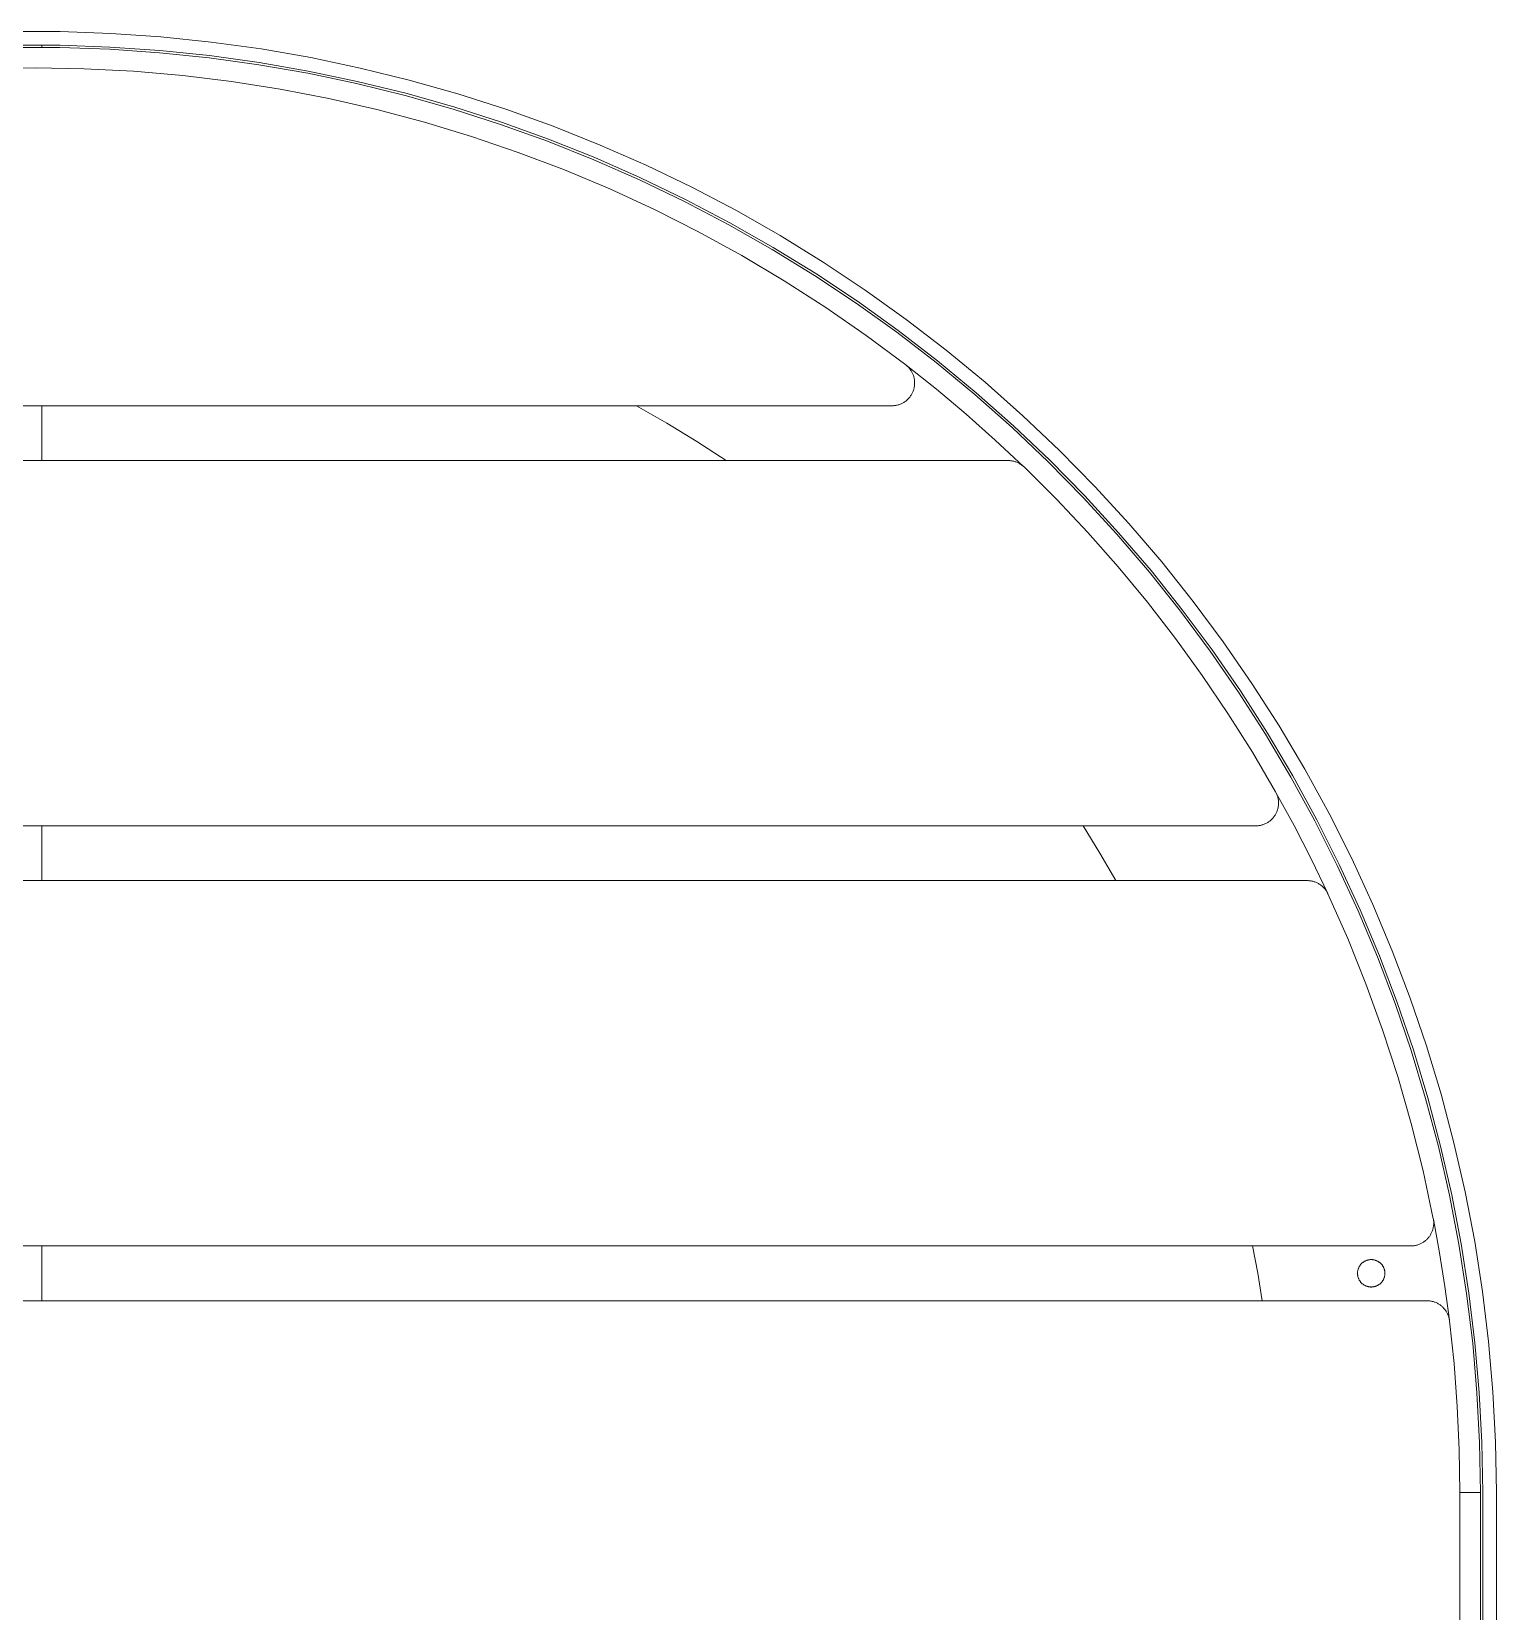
# Model space of a CAD drawing. Header units: inches. Extents: x -4 to 181, y -4 to 117.
# Drawn here: x 94.93 to 107.56, y 47.86 to 61.49 of the extents above; entities that cross this region are included whole.
import ezdxf

# ---------------------------------------------------------------- set-up
doc = ezdxf.new("R2010")
doc.units = ezdxf.units.IN
doc.layers.add('ZANO_R', color=7, linetype='Continuous', lineweight=0)

msp = doc.modelspace()

# ---------------------------------------------------------------- linework, layer by layer
at = {"layer": 'ZANO_R'}
for p, q in [((95.17675, 61.48511), (94.74183, 61.48511)), ((95.61141, 61.47009), (95.17675, 61.48511)), ((96.04529, 61.44009), (95.61141, 61.47009)), ((96.47787, 61.39513), (96.04529, 61.44009)), ((94.74387, 61.36701), (95.17471, 61.36701)), ((94.74421, 61.34733), (95.17437, 61.34733)), ((95.01835, 61.36873), (95.01835, 61.34903)), ((95.17437, 61.34733), (95.60428, 61.33248)), ((95.17471, 61.36701), (95.60529, 61.35214)), ((95.60428, 61.33248), (96.03341, 61.30281)), ((95.60529, 61.35214), (96.03511, 61.32242)), ((96.03341, 61.30281), (96.46126, 61.25833)), ((96.03511, 61.32242), (96.46364, 61.27788)), ((96.90865, 61.33526), (96.47787, 61.39513)), ((97.3371, 61.26056), (96.90865, 61.33526)), ((94.53431, 61.16467), (94.95929, 61.17202)), ((94.95929, 61.17202), (95.38427, 61.16467)), ((95.38427, 61.16467), (95.80875, 61.14261)), ((96.46126, 61.25833), (96.88733, 61.19912)), ((96.46364, 61.27788), (96.89037, 61.21857)), ((96.88733, 61.19912), (97.3111, 61.12524)), ((96.89037, 61.21857), (97.31481, 61.14457)), ((97.76272, 61.17111), (97.3371, 61.26056)), ((98.185, 61.06703), (97.76272, 61.17111)), ((95.80875, 61.14261), (96.2322, 61.10589)), ((96.2322, 61.10589), (96.65413, 61.05453)), ((96.65413, 61.05453), (97.07404, 60.98861)), ((97.3111, 61.12524), (97.73206, 61.03677)), ((97.31481, 61.14457), (97.73644, 61.05596)), ((97.73206, 61.03677), (98.14972, 60.93383)), ((97.73644, 61.05596), (98.15476, 60.95286)), ((98.60344, 60.94843), (98.185, 61.06703)), ((97.07404, 60.98861), (97.4914, 60.9082)), ((97.4914, 60.9082), (97.90574, 60.8134)), ((98.14972, 60.93383), (98.56358, 60.81653)), ((98.15476, 60.95286), (98.56927, 60.83537)), ((99.01753, 60.81547), (98.60344, 60.94843)), ((97.90574, 60.8134), (98.31655, 60.70432)), ((98.56358, 60.81653), (98.97314, 60.68501)), ((98.56927, 60.83537), (98.97948, 60.70365)), ((99.42678, 60.66828), (99.01753, 60.81547)), ((98.31655, 60.70432), (98.72334, 60.5811)), ((98.97314, 60.68501), (99.37792, 60.53944)), ((98.97948, 60.70365), (99.3849, 60.55785)), ((99.83071, 60.50706), (99.42678, 60.66828)), ((98.72334, 60.5811), (99.12563, 60.44387)), ((99.37792, 60.53944), (99.77743, 60.37999)), ((99.3849, 60.55785), (99.78504, 60.39814)), ((100.22884, 60.332), (99.83071, 60.50706)), ((99.12563, 60.44387), (99.52292, 60.29281)), ((99.77743, 60.37999), (100.1712, 60.20684)), ((99.78504, 60.39814), (100.17944, 60.22472)), ((99.52292, 60.29281), (99.91475, 60.12809)), ((100.17944, 60.22472), (100.56761, 60.03778)), ((100.62069, 60.1433), (100.22884, 60.332)), ((99.91475, 60.12809), (100.30065, 59.94991)), ((100.1712, 60.20684), (100.55876, 60.0202)), ((101.00579, 59.94118), (100.62069, 60.1433)), ((100.30065, 59.94991), (100.68015, 59.75849)), ((100.55876, 60.0202), (100.93965, 59.82029)), ((100.56761, 60.03778), (100.9491, 59.83756)), ((101.38368, 59.72589), (101.00579, 59.94118)), ((100.93965, 59.82029), (101.31341, 59.60736)), ((100.9491, 59.83756), (101.32345, 59.62429)), ((100.68015, 59.75849), (101.0528, 59.55405)), ((101.75392, 59.49769), (101.38368, 59.72589)), ((101.0528, 59.55405), (101.41816, 59.33685)), ((101.31341, 59.60736), (101.6796, 59.38165)), ((101.32345, 59.62429), (101.69022, 59.39823)), ((101.69022, 59.39823), (102.04896, 59.15964)), ((102.11606, 59.25684), (101.75392, 59.49769)), ((101.41816, 59.33685), (101.77578, 59.10713)), ((101.6796, 59.38165), (102.03778, 59.14344)), ((102.46967, 59.00364), (102.11606, 59.25684)), ((102.03778, 59.14344), (102.38752, 58.89301)), ((102.04896, 59.15964), (102.39926, 58.90881)), ((101.77578, 59.10713), (102.12524, 58.86518)), ((102.81433, 58.73839), (102.46967, 59.00364)), ((102.12524, 58.86518), (102.46612, 58.61128)), ((102.38752, 58.89301), (102.72841, 58.63065)), ((102.39926, 58.90881), (102.74069, 58.64604)), ((103.14963, 58.46139), (102.81433, 58.73839)), ((102.47142, 58.60704), (102.46612, 58.61128)), ((102.46896, 58.60909), (102.73109, 58.40081)), ((102.47076, 58.6077), (102.51558, 58.5729)), ((102.47658, 58.60262), (102.47142, 58.60704)), ((102.48157, 58.59802), (102.47658, 58.60262)), ((102.48641, 58.59325), (102.48157, 58.59802)), ((102.49108, 58.58832), (102.48641, 58.59325)), ((102.49558, 58.58323), (102.49108, 58.58832)), ((102.49989, 58.57799), (102.49558, 58.58323)), ((102.50403, 58.5726), (102.49989, 58.57799)), ((102.72841, 58.63065), (103.06005, 58.35669)), ((102.74069, 58.64604), (103.07284, 58.37165)), ((102.50798, 58.56707), (102.50403, 58.5726)), ((102.51173, 58.56141), (102.50798, 58.56707)), ((102.51528, 58.55563), (102.51173, 58.56141)), ((102.51864, 58.54972), (102.51528, 58.55563)), ((102.52179, 58.5437), (102.51864, 58.54972)), ((102.52473, 58.53758), (102.52179, 58.5437)), ((102.52745, 58.53136), (102.52473, 58.53758)), ((102.52996, 58.52505), (102.52745, 58.53136)), ((102.53225, 58.51866), (102.52996, 58.52505)), ((102.53432, 58.51219), (102.53225, 58.51866)), ((102.53617, 58.50565), (102.53432, 58.51219)), ((102.53778, 58.49906), (102.53617, 58.50565)), ((102.53917, 58.49241), (102.53778, 58.49906)), ((102.54033, 58.48572), (102.53917, 58.49241)), ((102.54126, 58.47899), (102.54033, 58.48572)), ((102.54195, 58.47223), (102.54126, 58.47899)), ((102.54192, 58.43832), (102.5424, 58.44509)), ((102.54242, 58.46546), (102.54195, 58.47223)), ((102.5424, 58.44509), (102.54264, 58.45188)), ((102.54264, 58.45867), (102.54242, 58.46546)), ((102.54264, 58.45188), (102.54264, 58.45867)), ((103.47517, 58.17299), (103.14963, 58.46139)), ((102.46581, 58.29942), (102.47113, 58.30365)), ((102.47113, 58.30365), (102.47629, 58.30806)), ((102.47629, 58.30806), (102.4813, 58.31265)), ((102.4813, 58.31265), (102.48614, 58.31741)), ((102.48614, 58.31741), (102.49082, 58.32233)), ((102.49082, 58.32233), (102.49533, 58.32741)), ((102.49533, 58.32741), (102.49965, 58.33265)), ((102.49965, 58.33265), (102.5038, 58.33803)), ((102.5038, 58.33803), (102.50776, 58.34355)), ((102.50776, 58.34355), (102.51152, 58.3492)), ((102.51152, 58.3492), (102.51509, 58.35498)), ((102.51509, 58.35498), (102.51845, 58.36088)), ((102.51845, 58.36088), (102.52161, 58.36689)), ((102.52161, 58.36689), (102.52456, 58.373)), ((102.52456, 58.373), (102.5273, 58.37922)), ((102.5273, 58.37922), (102.52982, 58.38553)), ((102.52982, 58.38553), (102.53213, 58.39191)), ((102.53213, 58.39191), (102.53421, 58.39838)), ((102.53421, 58.39838), (102.53607, 58.40491)), ((102.53607, 58.40491), (102.5377, 58.4115)), ((102.5377, 58.4115), (102.5391, 58.41815)), ((102.5391, 58.41815), (102.54027, 58.42484)), ((102.54027, 58.42484), (102.54121, 58.43156)), ((102.54121, 58.43156), (102.54192, 58.43832)), ((102.73109, 58.40081), (102.98745, 58.18547)), ((103.06005, 58.35669), (103.38203, 58.07144)), ((103.07284, 58.37165), (103.39533, 58.08595)), ((87.57277, 58.25862), (102.34582, 58.25862)), ((95.01835, 58.25862), (95.01835, 57.78617)), ((100.14363, 58.25862), (100.40622, 58.10845)), ((102.34582, 58.25862), (102.35261, 58.25873)), ((102.35261, 58.25873), (102.35939, 58.25909)), ((102.35939, 58.25909), (102.36616, 58.25967)), ((102.36616, 58.25967), (102.3729, 58.26049)), ((102.3729, 58.26049), (102.37961, 58.26154)), ((102.37961, 58.26154), (102.38628, 58.26282)), ((102.38628, 58.26282), (102.3929, 58.26433)), ((102.3929, 58.26433), (102.39946, 58.26607)), ((102.39946, 58.26607), (102.40597, 58.26803)), ((102.40597, 58.26803), (102.4124, 58.27022)), ((102.4124, 58.27022), (102.41875, 58.27262)), ((102.41875, 58.27262), (102.42501, 58.27525)), ((102.42501, 58.27525), (102.43118, 58.27809)), ((102.43118, 58.27809), (102.43725, 58.28114)), ((102.43725, 58.28114), (102.44321, 58.28439)), ((102.44321, 58.28439), (102.44905, 58.28786)), ((102.44905, 58.28786), (102.45477, 58.29152)), ((102.45477, 58.29152), (102.46036, 58.29537)), ((102.46036, 58.29537), (102.46581, 58.29942)), ((102.98745, 58.18547), (103.23784, 57.96322)), ((103.79056, 57.87352), (103.47517, 58.17299)), ((100.40622, 58.10845), (100.66446, 57.95093)), ((103.38203, 58.07144), (103.69397, 57.77525)), ((103.39533, 58.08595), (103.70777, 57.78929)), ((100.66446, 57.95093), (100.91814, 57.78617)), ((103.23784, 57.96322), (103.48209, 57.73423)), ((103.34877, 57.78617), (86.56981, 57.78617)), ((103.35564, 57.78605), (103.34877, 57.78617)), ((103.36249, 57.78569), (103.35564, 57.78605)), ((103.36933, 57.7851), (103.36249, 57.78569)), ((103.37614, 57.78426), (103.36933, 57.7851)), ((103.38292, 57.78319), (103.37614, 57.78426)), ((103.38966, 57.78188), (103.38292, 57.78319)), ((103.39635, 57.78034), (103.38966, 57.78188)), ((103.40298, 57.77856), (103.39635, 57.78034)), ((103.40954, 57.77656), (103.40298, 57.77856)), ((103.41604, 57.77432), (103.40954, 57.77656)), ((103.42245, 57.77187), (103.41604, 57.77432)), ((103.42876, 57.76919), (103.42245, 57.77187)), ((103.43499, 57.76629), (103.42876, 57.76919)), ((103.4411, 57.76318), (103.43499, 57.76629)), ((103.44711, 57.75985), (103.4411, 57.76318)), ((103.453, 57.75632), (103.44711, 57.75985)), ((103.69397, 57.77525), (103.9955, 57.46846)), ((103.70777, 57.78929), (104.00978, 57.48202)), ((104.09543, 57.56335), (103.79056, 57.87352)), ((103.45875, 57.75258), (103.453, 57.75632)), ((103.46438, 57.74865), (103.45875, 57.75258)), ((103.46986, 57.74452), (103.46438, 57.74865)), ((103.4752, 57.74021), (103.46986, 57.74452)), ((103.4748, 57.74125), (103.48182, 57.73449)), ((103.48039, 57.73571), (103.4752, 57.74021)), ((103.48541, 57.73103), (103.48039, 57.73571)), ((103.48541, 57.73103), (103.76528, 57.45235)), ((104.38941, 57.24283), (104.09543, 57.56335)), ((103.76528, 57.45235), (104.03605, 57.16482)), ((103.9955, 57.46846), (104.28626, 57.15146)), ((104.00978, 57.48202), (104.301, 57.16451)), ((104.67215, 56.91236), (104.38941, 57.24283)), ((104.03605, 57.16482), (104.29744, 56.86873)), ((104.28626, 57.15146), (104.56591, 56.8246)), ((104.301, 57.16451), (104.58109, 56.83714)), ((104.29744, 56.86873), (104.54917, 56.56439)), ((104.56591, 56.8246), (104.83411, 56.48829)), ((104.58109, 56.83714), (104.84971, 56.5003)), ((104.94331, 56.57233), (104.67215, 56.91236)), ((104.54917, 56.56439), (104.79099, 56.25211)), ((105.20258, 56.22314), (104.94331, 56.57233)), ((104.83411, 56.48829), (105.09054, 56.14292)), ((104.84971, 56.5003), (105.10655, 56.15438)), ((104.79099, 56.25211), (105.02264, 55.93222)), ((105.09054, 56.14292), (105.3349, 55.78891)), ((105.10655, 56.15438), (105.35129, 55.79981)), ((105.44964, 55.86522), (105.20258, 56.22314)), ((105.02264, 55.93222), (105.24389, 55.60505)), ((105.6842, 55.49897), (105.44964, 55.86522)), ((105.3349, 55.78891), (105.5669, 55.42667)), ((105.35129, 55.79981), (105.58365, 55.437)), ((105.24389, 55.60505), (105.45451, 55.27094)), ((105.90598, 55.12485), (105.6842, 55.49897)), ((105.5669, 55.42667), (105.78625, 55.05664)), ((105.58365, 55.437), (105.80335, 55.06638)), ((105.45451, 55.27094), (105.65428, 54.93022)), ((105.78625, 55.05664), (105.9927, 54.67926)), ((105.80335, 55.06638), (106.01013, 54.68841)), ((106.11471, 54.7433), (105.90598, 55.12485)), ((105.65428, 54.93022), (105.65754, 54.92421)), ((105.6573, 54.92486), (105.81401, 54.6383)), ((105.65754, 54.92421), (105.66059, 54.91809)), ((105.66059, 54.91809), (105.66342, 54.91186)), ((105.66342, 54.91186), (105.66604, 54.90554)), ((105.66604, 54.90554), (105.66843, 54.89913)), ((105.66843, 54.89913), (105.67061, 54.89265)), ((105.66749, 54.76506), (105.66501, 54.75869)), ((105.66975, 54.77152), (105.66749, 54.76506)), ((105.67179, 54.77805), (105.66975, 54.77152)), ((105.67061, 54.89265), (105.67255, 54.88609)), ((105.6736, 54.78464), (105.67179, 54.77805)), ((105.67255, 54.88609), (105.67427, 54.87947)), ((105.67518, 54.7913), (105.6736, 54.78464)), ((105.67427, 54.87947), (105.67575, 54.87279)), ((105.67653, 54.79801), (105.67518, 54.7913)), ((105.67575, 54.87279), (105.677, 54.86607)), ((105.67764, 54.80475), (105.67653, 54.79801)), ((105.677, 54.86607), (105.67802, 54.8593)), ((105.67852, 54.81154), (105.67764, 54.80475)), ((105.67802, 54.8593), (105.6788, 54.85251)), ((105.67916, 54.81835), (105.67852, 54.81154)), ((105.6788, 54.85251), (105.67935, 54.84569)), ((105.67956, 54.82518), (105.67916, 54.81835)), ((105.67935, 54.84569), (105.67966, 54.83885)), ((105.67973, 54.83202), (105.67956, 54.82518)), ((105.67966, 54.83885), (105.67973, 54.83202)), ((84.4357, 54.63655), (105.48288, 54.63655)), ((95.01835, 54.63655), (95.01835, 54.1641)), ((103.99459, 54.63655), (104.1395, 54.40215)), ((105.48972, 54.63667), (105.48288, 54.63655)), ((105.49655, 54.63702), (105.48972, 54.63667)), ((105.50337, 54.63762), (105.49655, 54.63702)), ((105.51016, 54.63845), (105.50337, 54.63762)), ((105.51691, 54.63951), (105.51016, 54.63845)), ((105.52363, 54.64081), (105.51691, 54.63951)), ((105.5303, 54.64234), (105.52363, 54.64081)), ((105.53691, 54.64411), (105.5303, 54.64234)), ((105.54345, 54.6461), (105.53691, 54.64411)), ((105.54992, 54.64831), (105.54345, 54.6461)), ((105.55631, 54.65076), (105.54992, 54.64831)), ((105.56261, 54.65342), (105.55631, 54.65076)), ((105.56882, 54.6563), (105.56261, 54.65342)), ((105.57492, 54.65939), (105.56882, 54.6563)), ((105.58091, 54.66269), (105.57492, 54.65939)), ((105.58678, 54.6662), (105.58091, 54.66269)), ((105.59253, 54.66991), (105.58678, 54.6662)), ((105.59814, 54.67382), (105.59253, 54.66991)), ((105.60361, 54.67792), (105.59814, 54.67382)), ((105.60894, 54.68221), (105.60361, 54.67792)), ((105.61412, 54.68668), (105.60894, 54.68221)), ((105.61914, 54.69133), (105.61412, 54.68668)), ((105.62399, 54.69615), (105.61914, 54.69133)), ((105.62868, 54.70113), (105.62399, 54.69615)), ((105.63318, 54.70628), (105.62868, 54.70113)), ((105.63751, 54.71158), (105.63318, 54.70628)), ((105.64165, 54.71702), (105.63751, 54.71158)), ((105.6456, 54.72261), (105.64165, 54.71702)), ((105.64935, 54.72833), (105.6456, 54.72261)), ((105.6529, 54.73418), (105.64935, 54.72833)), ((105.65624, 54.74014), (105.6529, 54.73418)), ((105.65938, 54.74622), (105.65624, 54.74014)), ((105.6623, 54.75241), (105.65938, 54.74622)), ((105.66501, 54.75869), (105.6623, 54.75241)), ((105.81401, 54.6383), (105.96305, 54.34767)), ((105.9927, 54.67926), (106.186, 54.29498)), ((106.01013, 54.68841), (106.20373, 54.30352)), ((106.31015, 54.35477), (106.11471, 54.7433)), ((104.1395, 54.40215), (104.27834, 54.1641)), ((106.49206, 53.95972), (106.31015, 54.35477)), ((105.96305, 54.34767), (106.1043, 54.05318)), ((106.186, 54.29498), (106.36592, 53.90426)), ((106.20373, 54.30352), (106.38394, 53.91218)), ((105.92716, 54.1641), (83.99143, 54.1641)), ((105.93394, 54.16399), (105.92716, 54.1641)), ((105.94071, 54.16364), (105.93394, 54.16399)), ((105.94747, 54.16305), (105.94071, 54.16364)), ((105.95421, 54.16224), (105.94747, 54.16305)), ((105.96091, 54.16119), (105.95421, 54.16224)), ((105.96757, 54.15991), (105.96091, 54.16119)), ((105.97418, 54.15841), (105.96757, 54.15991)), ((105.98074, 54.15667), (105.97418, 54.15841)), ((105.98723, 54.15471), (105.98074, 54.15667)), ((105.99366, 54.15253), (105.98723, 54.15471)), ((106, 54.15013), (105.99366, 54.15253)), ((106.00626, 54.14751), (106, 54.15013)), ((106.01242, 54.14468), (106.00626, 54.14751)), ((106.01848, 54.14164), (106.01242, 54.14468)), ((106.02444, 54.13839), (106.01848, 54.14164)), ((106.03027, 54.13494), (106.02444, 54.13839)), ((106.03599, 54.13128), (106.03027, 54.13494)), ((106.04158, 54.12744), (106.03599, 54.13128)), ((106.04703, 54.1234), (106.04158, 54.12744)), ((106.05234, 54.11918), (106.04703, 54.1234)), ((106.0575, 54.11477), (106.05234, 54.11918)), ((106.0625, 54.1102), (106.0575, 54.11477)), ((106.06734, 54.10545), (106.0625, 54.1102)), ((106.07202, 54.10054), (106.06734, 54.10545)), ((106.07653, 54.09547), (106.07202, 54.10054)), ((106.08086, 54.09024), (106.07653, 54.09547)), ((106.085, 54.08488), (106.08086, 54.09024)), ((106.08896, 54.07937), (106.085, 54.08488)), ((106.09273, 54.07373), (106.08896, 54.07937)), ((106.0963, 54.06796), (106.09273, 54.07373)), ((106.09967, 54.06207), (106.0963, 54.06796)), ((106.10283, 54.05607), (106.09967, 54.06207)), ((106.10579, 54.04997), (106.10283, 54.05607)), ((106.10289, 54.05596), (106.10427, 54.05316)), ((106.10579, 54.04997), (106.27636, 53.6644)), ((106.66023, 53.55863), (106.49206, 53.95972)), ((106.36592, 53.90426), (106.53225, 53.50755)), ((106.38394, 53.91218), (106.55053, 53.51485)), ((106.27636, 53.6644), (106.43359, 53.2732)), ((106.81445, 53.15198), (106.66023, 53.55863)), ((106.53225, 53.50755), (106.68479, 53.10535)), ((106.55053, 53.51485), (106.70331, 53.11201)), ((106.43359, 53.2732), (106.57731, 52.87684)), ((106.95455, 52.74024), (106.81445, 53.15198)), ((106.68479, 53.10535), (106.82335, 52.69812)), ((106.70331, 53.11201), (106.84209, 52.70413)), ((106.57731, 52.87684), (106.70734, 52.47578)), ((107.08035, 52.32392), (106.95455, 52.74024)), ((106.82335, 52.69812), (106.94777, 52.28634)), ((106.84209, 52.70413), (106.96671, 52.29171)), ((106.70734, 52.47578), (106.82353, 52.0705)), ((107.1917, 51.9035), (107.08035, 52.32392)), ((106.94777, 52.28634), (107.05791, 51.87052)), ((106.96671, 52.29171), (107.07702, 51.87523)), ((106.82353, 52.0705), (106.92574, 51.66146)), ((107.28848, 51.47949), (107.1917, 51.9035)), ((107.05791, 51.87052), (107.15363, 51.45115)), ((107.07702, 51.87523), (107.1729, 51.4552)), ((106.92574, 51.66146), (107.01386, 51.24916)), ((107.15363, 51.45115), (107.23482, 51.02872)), ((107.1729, 51.4552), (107.25421, 51.0321)), ((107.37057, 51.05239), (107.28848, 51.47949)), ((107.01505, 51.24246), (107.01386, 51.24916)), ((107.01487, 51.24398), (107.06779, 50.95477)), ((107.01601, 51.23572), (107.01505, 51.24246)), ((107.01674, 51.22895), (107.01601, 51.23572)), ((107.01723, 51.22216), (107.01674, 51.22895)), ((107.01748, 51.21535), (107.01723, 51.22216)), ((106.96596, 51.07851), (106.97047, 51.08361)), ((106.97047, 51.08361), (106.9748, 51.08887)), ((106.9748, 51.08887), (106.97894, 51.09428)), ((106.97894, 51.09428), (106.98289, 51.09982)), ((106.98289, 51.09982), (106.98665, 51.1055)), ((106.98665, 51.1055), (106.99021, 51.1113)), ((106.99021, 51.1113), (106.99357, 51.11722)), ((106.99357, 51.11722), (106.99672, 51.12326)), ((106.99672, 51.12326), (106.99966, 51.1294)), ((106.99966, 51.1294), (107.00239, 51.13564)), ((107.00239, 51.13564), (107.0049, 51.14197)), ((107.0049, 51.14197), (107.00719, 51.14838)), ((107.00719, 51.14838), (107.00925, 51.15487)), ((107.00925, 51.15487), (107.01109, 51.16143)), ((107.01109, 51.16143), (107.01271, 51.16804)), ((107.01271, 51.16804), (107.01409, 51.17471)), ((107.01409, 51.17471), (107.01524, 51.18142)), ((107.01524, 51.18142), (107.01616, 51.18817)), ((107.01616, 51.18817), (107.01684, 51.19494)), ((107.01684, 51.19494), (107.01729, 51.20174)), ((107.01729, 51.20174), (107.01751, 51.20854)), ((107.01751, 51.20854), (107.01748, 51.21535)), ((83.09791, 51.01448), (106.82067, 51.01448)), ((95.01835, 51.01448), (95.01835, 50.54204)), ((105.45486, 51.01448), (105.49987, 50.77873)), ((106.82067, 51.01448), (106.82748, 51.0146)), ((106.82748, 51.0146), (106.83428, 51.01495)), ((106.83428, 51.01495), (106.84107, 51.01554)), ((106.84107, 51.01554), (106.84782, 51.01636)), ((106.84782, 51.01636), (106.85455, 51.01742)), ((106.85455, 51.01742), (106.86124, 51.0187)), ((106.86124, 51.0187), (106.86788, 51.02022)), ((106.86788, 51.02022), (106.87446, 51.02197)), ((106.87446, 51.02197), (106.88097, 51.02394)), ((106.88097, 51.02394), (106.88742, 51.02614)), ((106.88742, 51.02614), (106.89378, 51.02856)), ((106.89378, 51.02856), (106.90006, 51.0312)), ((106.90006, 51.0312), (106.90624, 51.03405)), ((106.90624, 51.03405), (106.91232, 51.03712)), ((106.91232, 51.03712), (106.91829, 51.04039)), ((106.91829, 51.04039), (106.92415, 51.04387)), ((106.92415, 51.04387), (106.92988, 51.04755)), ((106.92988, 51.04755), (106.93548, 51.05142)), ((106.93548, 51.05142), (106.94094, 51.05549)), ((106.94094, 51.05549), (106.94626, 51.05974)), ((106.94626, 51.05974), (106.95142, 51.06417)), ((106.95142, 51.06417), (106.95643, 51.06878)), ((106.95643, 51.06878), (106.96128, 51.07356)), ((106.96128, 51.07356), (106.96596, 51.07851)), ((107.06779, 50.95477), (107.11378, 50.66438)), ((107.23482, 51.02872), (107.30138, 50.60374)), ((107.25421, 51.0321), (107.32087, 50.60645)), ((107.43786, 50.62271), (107.37057, 51.05239)), ((106.36497, 50.81046), (106.36615, 50.81437)), ((106.36615, 50.81437), (106.36747, 50.81823)), ((106.36747, 50.81823), (106.36891, 50.82204)), ((106.36891, 50.82204), (106.37049, 50.8258)), ((106.37049, 50.8258), (106.37219, 50.8295)), ((106.37219, 50.8295), (106.37403, 50.83315)), ((106.37403, 50.83315), (106.37598, 50.83672)), ((106.37598, 50.83672), (106.37806, 50.84023)), ((106.37806, 50.84023), (106.38026, 50.84366)), ((106.38026, 50.84366), (106.38258, 50.84702)), ((106.38258, 50.84702), (106.38501, 50.85029)), ((106.38501, 50.85029), (106.38755, 50.85348)), ((106.38755, 50.85348), (106.3902, 50.85658)), ((106.3902, 50.85658), (106.39296, 50.85958)), ((106.39296, 50.85958), (106.39582, 50.86249)), ((106.39582, 50.86249), (106.39877, 50.8653)), ((106.39877, 50.8653), (106.40182, 50.868)), ((106.40182, 50.868), (106.40497, 50.8706)), ((106.40497, 50.8706), (106.4082, 50.87309)), ((106.4082, 50.87309), (106.41151, 50.87546)), ((106.41151, 50.87546), (106.41491, 50.87772)), ((106.41491, 50.87772), (106.41838, 50.87986)), ((106.41838, 50.87986), (106.42192, 50.88188)), ((106.42192, 50.88188), (106.42553, 50.88377)), ((106.42553, 50.88377), (106.42921, 50.88554)), ((106.42921, 50.88554), (106.43294, 50.88718)), ((106.43294, 50.88718), (106.43673, 50.88869)), ((106.43673, 50.88869), (106.44056, 50.89007)), ((106.44056, 50.89007), (106.44444, 50.89132)), ((106.44444, 50.89132), (106.44837, 50.89243)), ((106.44837, 50.89243), (106.45233, 50.89341)), ((106.45233, 50.89341), (106.45632, 50.89425)), ((106.45632, 50.89425), (106.46033, 50.89495)), ((106.46033, 50.89495), (106.46437, 50.89551)), ((106.46437, 50.89551), (106.46843, 50.89593)), ((106.46843, 50.89593), (106.47249, 50.89621)), ((106.47249, 50.89621), (106.47657, 50.89635)), ((106.47657, 50.89635), (106.48065, 50.89635)), ((106.48065, 50.89635), (106.48472, 50.89621)), ((106.48472, 50.89621), (106.48879, 50.89593)), ((106.48879, 50.89593), (106.49284, 50.89551)), ((106.49284, 50.89551), (106.49688, 50.89495)), ((106.49688, 50.89495), (106.5009, 50.89425)), ((106.5009, 50.89425), (106.50489, 50.89341)), ((106.50489, 50.89341), (106.50885, 50.89243)), ((106.50885, 50.89243), (106.51277, 50.89132)), ((106.51277, 50.89132), (106.51665, 50.89007)), ((106.51665, 50.89007), (106.52049, 50.88869)), ((106.52049, 50.88869), (106.52428, 50.88718)), ((106.52428, 50.88718), (106.52801, 50.88554)), ((106.52801, 50.88554), (106.53168, 50.88377)), ((106.53168, 50.88377), (106.53529, 50.88188)), ((106.53529, 50.88188), (106.53884, 50.87986)), ((106.53884, 50.87986), (106.54231, 50.87772)), ((106.54231, 50.87772), (106.5457, 50.87546)), ((106.5457, 50.87546), (106.54902, 50.87309)), ((106.54902, 50.87309), (106.55225, 50.8706)), ((106.55225, 50.8706), (106.55539, 50.868)), ((106.55539, 50.868), (106.55844, 50.8653)), ((106.55844, 50.8653), (106.5614, 50.86249)), ((106.5614, 50.86249), (106.56426, 50.85958)), ((106.56426, 50.85958), (106.56702, 50.85658)), ((106.56702, 50.85658), (106.56967, 50.85348)), ((106.56967, 50.85348), (106.57221, 50.85029)), ((106.57221, 50.85029), (106.57464, 50.84702)), ((106.57464, 50.84702), (106.57696, 50.84366)), ((106.57696, 50.84366), (106.57915, 50.84023)), ((106.57915, 50.84023), (106.58123, 50.83672)), ((106.58123, 50.83672), (106.58319, 50.83315)), ((106.58319, 50.83315), (106.58502, 50.8295)), ((106.58502, 50.8295), (106.58673, 50.8258)), ((106.58673, 50.8258), (106.5883, 50.82204)), ((106.5883, 50.82204), (106.58975, 50.81823)), ((106.58975, 50.81823), (106.59106, 50.81437)), ((106.59106, 50.81437), (106.59224, 50.81046)), ((105.49987, 50.77873), (105.53958, 50.54204)), ((106.3605, 50.77826), (106.36057, 50.78233)), ((106.36057, 50.77418), (106.3605, 50.77826)), ((106.36057, 50.78233), (106.36078, 50.78641)), ((106.36078, 50.77011), (106.36057, 50.77418)), ((106.36078, 50.78641), (106.36113, 50.79047)), ((106.36113, 50.76605), (106.36078, 50.77011)), ((106.36113, 50.79047), (106.36162, 50.79452)), ((106.36162, 50.762), (106.36113, 50.76605)), ((106.36162, 50.79452), (106.36225, 50.79854)), ((106.36225, 50.75797), (106.36162, 50.762)), ((106.36225, 50.79854), (106.36302, 50.80255)), ((106.36302, 50.75397), (106.36225, 50.75797)), ((106.36302, 50.80255), (106.36393, 50.80652)), ((106.36393, 50.74999), (106.36302, 50.75397)), ((106.36393, 50.80652), (106.36497, 50.81046)), ((106.36497, 50.74605), (106.36393, 50.74999)), ((106.36615, 50.74215), (106.36497, 50.74605)), ((106.36747, 50.73829), (106.36615, 50.74215)), ((106.36891, 50.73447), (106.36747, 50.73829)), ((106.37049, 50.73071), (106.36891, 50.73447)), ((106.37219, 50.72701), (106.37049, 50.73071)), ((106.37403, 50.72337), (106.37219, 50.72701)), ((106.37598, 50.71979), (106.37403, 50.72337)), ((106.37806, 50.71628), (106.37598, 50.71979)), ((106.38026, 50.71285), (106.37806, 50.71628)), ((106.38258, 50.70949), (106.38026, 50.71285)), ((106.38501, 50.70622), (106.38258, 50.70949)), ((106.38755, 50.70303), (106.38501, 50.70622)), ((106.3902, 50.69994), (106.38755, 50.70303)), ((106.39296, 50.69693), (106.3902, 50.69994)), ((106.39582, 50.69402), (106.39296, 50.69693)), ((106.39877, 50.69122), (106.39582, 50.69402)), ((106.40182, 50.68851), (106.39877, 50.69122)), ((106.40497, 50.68591), (106.40182, 50.68851)), ((106.4082, 50.68343), (106.40497, 50.68591)), ((106.41151, 50.68105), (106.4082, 50.68343)), ((106.41491, 50.6788), (106.41151, 50.68105)), ((106.41838, 50.67666), (106.41491, 50.6788)), ((106.42192, 50.67464), (106.41838, 50.67666)), ((106.42553, 50.67274), (106.42192, 50.67464)), ((106.53529, 50.67464), (106.53168, 50.67274)), ((106.53884, 50.67666), (106.53529, 50.67464)), ((106.54231, 50.6788), (106.53884, 50.67666)), ((106.5457, 50.68105), (106.54231, 50.6788)), ((106.54902, 50.68343), (106.5457, 50.68105)), ((106.55225, 50.68591), (106.54902, 50.68343)), ((106.55539, 50.68851), (106.55225, 50.68591)), ((106.55844, 50.69122), (106.55539, 50.68851)), ((106.5614, 50.69402), (106.55844, 50.69122)), ((106.56426, 50.69693), (106.5614, 50.69402)), ((106.56702, 50.69994), (106.56426, 50.69693)), ((106.56967, 50.70303), (106.56702, 50.69994)), ((106.57221, 50.70622), (106.56967, 50.70303)), ((106.57464, 50.70949), (106.57221, 50.70622)), ((106.57696, 50.71285), (106.57464, 50.70949)), ((106.57915, 50.71628), (106.57696, 50.71285)), ((106.58123, 50.71979), (106.57915, 50.71628)), ((106.58319, 50.72337), (106.58123, 50.71979)), ((106.58502, 50.72701), (106.58319, 50.72337)), ((106.58673, 50.73071), (106.58502, 50.72701)), ((106.5883, 50.73447), (106.58673, 50.73071)), ((106.58975, 50.73829), (106.5883, 50.73447)), ((106.59106, 50.74215), (106.58975, 50.73829)), ((106.59224, 50.74605), (106.59106, 50.74215)), ((106.59224, 50.81046), (106.59329, 50.80652)), ((106.59329, 50.74999), (106.59224, 50.74605)), ((106.59329, 50.80652), (106.59419, 50.80255)), ((106.59419, 50.75397), (106.59329, 50.74999)), ((106.59419, 50.80255), (106.59496, 50.79854)), ((106.59496, 50.75797), (106.59419, 50.75397)), ((106.59496, 50.79854), (106.59559, 50.79452)), ((106.59559, 50.762), (106.59496, 50.75797)), ((106.59559, 50.79452), (106.59609, 50.79047)), ((106.59609, 50.76605), (106.59559, 50.762)), ((106.59609, 50.79047), (106.59644, 50.78641)), ((106.59644, 50.77011), (106.59609, 50.76605)), ((106.59644, 50.78641), (106.59665, 50.78233)), ((106.59665, 50.77418), (106.59644, 50.77011)), ((106.59665, 50.78233), (106.59672, 50.77826)), ((106.59672, 50.77826), (106.59665, 50.77418)), ((106.95788, 50.54204), (82.96071, 50.54204)), ((106.42921, 50.67097), (106.42553, 50.67274)), ((106.43294, 50.66933), (106.42921, 50.67097)), ((106.43673, 50.66782), (106.43294, 50.66933)), ((106.44056, 50.66644), (106.43673, 50.66782)), ((106.44444, 50.6652), (106.44056, 50.66644)), ((106.44837, 50.66408), (106.44444, 50.6652)), ((106.45233, 50.66311), (106.44837, 50.66408)), ((106.45632, 50.66227), (106.45233, 50.66311)), ((106.46033, 50.66157), (106.45632, 50.66227)), ((106.46437, 50.66101), (106.46033, 50.66157)), ((106.46843, 50.66059), (106.46437, 50.66101)), ((106.47249, 50.6603), (106.46843, 50.66059)), ((106.47657, 50.66016), (106.47249, 50.6603)), ((106.48065, 50.66016), (106.47657, 50.66016)), ((106.48472, 50.6603), (106.48065, 50.66016)), ((106.48879, 50.66059), (106.48472, 50.6603)), ((106.49284, 50.66101), (106.48879, 50.66059)), ((106.49688, 50.66157), (106.49284, 50.66101)), ((106.5009, 50.66227), (106.49688, 50.66157)), ((106.50489, 50.66311), (106.5009, 50.66227)), ((106.50885, 50.66408), (106.50489, 50.66311)), ((106.51277, 50.6652), (106.50885, 50.66408)), ((106.51665, 50.66644), (106.51277, 50.6652)), ((106.52049, 50.66782), (106.51665, 50.66644)), ((106.52428, 50.66933), (106.52049, 50.66782)), ((106.52801, 50.67097), (106.52428, 50.66933)), ((106.53168, 50.67274), (106.52801, 50.67097)), ((106.95788, 50.54204), (106.96467, 50.54192)), ((106.96467, 50.54192), (106.97146, 50.54157)), ((106.97146, 50.54157), (106.97823, 50.54098)), ((106.97823, 50.54098), (106.98497, 50.54016)), ((106.98497, 50.54016), (106.99169, 50.53911)), ((106.99169, 50.53911), (106.99836, 50.53783)), ((107.11378, 50.66438), (107.1528, 50.37297)), ((107.30138, 50.60374), (107.35323, 50.17672)), ((107.32087, 50.60645), (107.37281, 50.17875)), ((107.49028, 50.19096), (107.43786, 50.62271)), ((106.99836, 50.53783), (107.00499, 50.53632)), ((107.00499, 50.53632), (107.01156, 50.53458)), ((107.01156, 50.53458), (107.01806, 50.53261)), ((107.01806, 50.53261), (107.02449, 50.53042)), ((107.02449, 50.53042), (107.03085, 50.52801)), ((107.03085, 50.52801), (107.03711, 50.52538)), ((107.03711, 50.52538), (107.04329, 50.52254)), ((107.04329, 50.52254), (107.04936, 50.51949)), ((107.04936, 50.51949), (107.05532, 50.51623)), ((107.05532, 50.51623), (107.06117, 50.51276)), ((107.06117, 50.51276), (107.06689, 50.50909)), ((107.06689, 50.50909), (107.07248, 50.50523)), ((107.07248, 50.50523), (107.07794, 50.50118)), ((107.07794, 50.50118), (107.08325, 50.49695)), ((107.08325, 50.49695), (107.08841, 50.49253)), ((107.08841, 50.49253), (107.09342, 50.48793)), ((107.09342, 50.48793), (107.09827, 50.48317)), ((107.09827, 50.48317), (107.10295, 50.47824)), ((107.10295, 50.47824), (107.10745, 50.47316)), ((107.10745, 50.47316), (107.11178, 50.46792)), ((107.11178, 50.46792), (107.11593, 50.46253)), ((107.11593, 50.46253), (107.11988, 50.45701)), ((107.11988, 50.45701), (107.12365, 50.45135)), ((107.12365, 50.45135), (107.12721, 50.44556)), ((107.12721, 50.44556), (107.13058, 50.43966)), ((107.13058, 50.43966), (107.13373, 50.43364)), ((107.13373, 50.43364), (107.13668, 50.42752)), ((107.13668, 50.42752), (107.13942, 50.4213)), ((107.13942, 50.4213), (107.14194, 50.41499)), ((107.14194, 50.41499), (107.14424, 50.40859)), ((107.14424, 50.40859), (107.14631, 50.40212)), ((107.14631, 50.40212), (107.14817, 50.39558)), ((107.14774, 50.41397), (107.15279, 50.37307)), ((107.14817, 50.39558), (107.14979, 50.38898)), ((107.14979, 50.38898), (107.15119, 50.38233)), ((107.15119, 50.38233), (107.15236, 50.37564)), ((107.15236, 50.37564), (107.15329, 50.36891)), ((107.15329, 50.36891), (107.19244, 49.99999)), ((107.35323, 50.17672), (107.39031, 49.74816)), ((107.37281, 50.17875), (107.40994, 49.74952)), ((107.52777, 49.75767), (107.49028, 50.19096)), ((107.19244, 49.99999), (107.22043, 49.63005)), ((107.39031, 49.74816), (107.41257, 49.31858)), ((107.40994, 49.74952), (107.43225, 49.31926)), ((107.55029, 49.32333), (107.52777, 49.75767)), ((107.22043, 49.63005), (107.23723, 49.25943)), ((107.41257, 49.31858), (107.42, 48.88848)), ((107.43225, 49.31926), (107.43968, 48.88848)), ((107.55779, 48.88848), (107.55029, 49.32333)), ((107.23723, 49.25943), (107.24283, 48.88848)), ((107.24283, 48.88848), (107.42, 48.88848)), ((107.24283, 47.58926), (107.24283, 48.88848)), ((107.42, 23.69148), (107.42, 48.88848)), ((107.43968, 48.88848), (107.43968, 36.28998)), ((107.55779, 36.28998), (107.55779, 48.88848))]:
    msp.add_line(p, q, dxfattribs=at)

doc.saveas('drawing.dxf')
